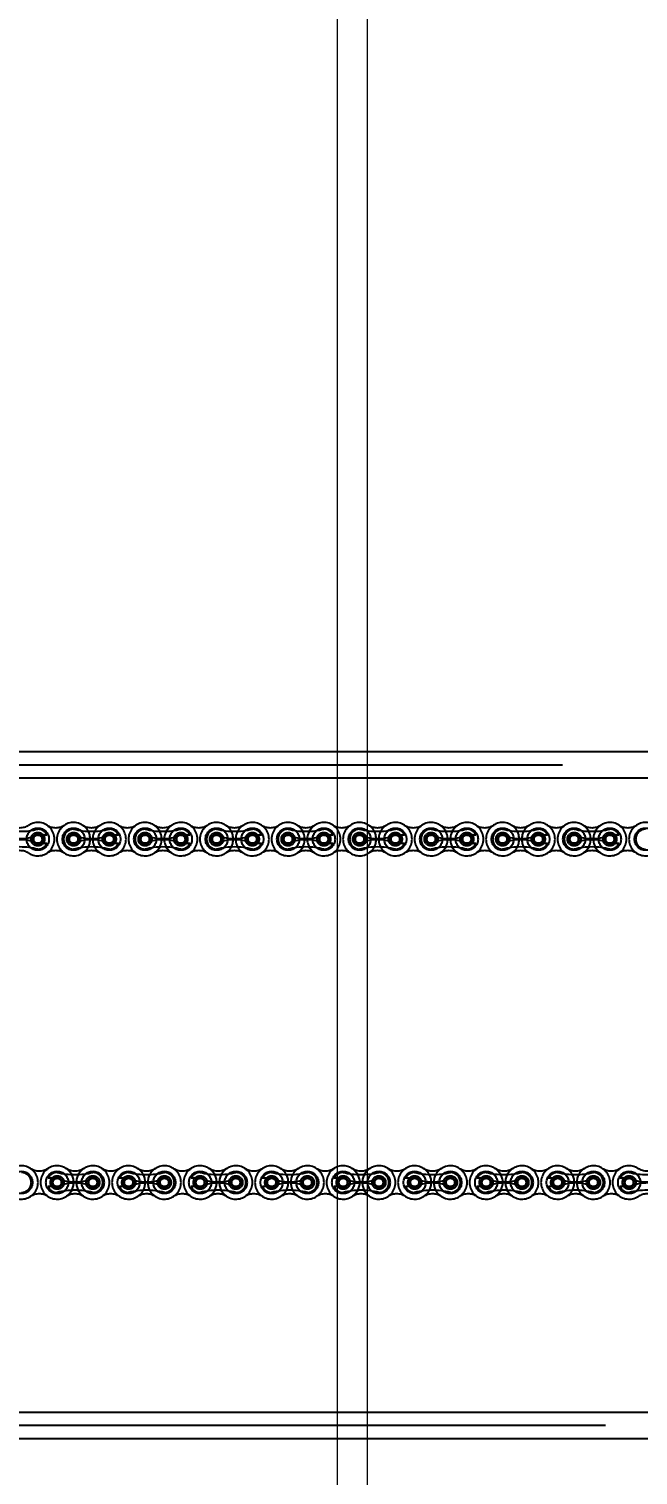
# Model space of a CAD drawing. Header units: metres. Extents: x 0 to 63075, y 0 to 44550.
# Drawn here: x 37228 to 37444, y 35009 to 35523 of the extents above; entities that cross this region are included whole.
import ezdxf

# ---------------------------------------------------------------- set-up
doc = ezdxf.new("R2010")
doc.units = ezdxf.units.M
doc.header["$LTSCALE"] = 75
doc.linetypes.add('HIDDEN2', pattern=[4.7625, 3.175, -1.5875])
for name, color, linetype in [('SDM', 7, 'Continuous'), ('SL1', 8, 'Continuous'), ('SL4', 4, 'Continuous'), ('ST1', 7, 'HIDDEN2')]:
    doc.layers.add(name, color=color, linetype=linetype)
doc.styles.add('ROMANS', font='ROMANS.SHX')
doc.dimstyles.new('75___1-75', dxfattribs={"dimscale": 75, "dimtxt": 2.5, "dimasz": 2, "dimexe": 1.5, "dimexo": 1, "dimgap": 0.5, "dimtad": 1, "dimdec": 0, "dimzin": 12, "dimtxsty": 'ROMANS', "dimcen": 0, "dimclrd": 256, "dimclre": 256, "dimclrt": 3, "dimazin": 3, "dimtfac": 1, "dimtdec": 0, "dimtmove": 0, "dimatfit": 0, "dimfxl": 1, "dimlwd": -1, "dimlwe": -1, "dimarcsym": 0})

# ---------------------------------------------------------------- blocks, each defined once
blk = doc.blocks.new('A$C9d969d0d')
at = {"layer": 'SL1', "lineweight": 0}
for p, q in [((18194.58, 8705.81), (18194.58, 1253.56)), ((18205.28, 8705.81), (18205.28, 1253.56))]:
    blk.add_line(p, q, dxfattribs=at)
blk = doc.blocks.new('*D31')
at = {"layer": 'Defpoints', "color": 0, "transparency": 16777216}
for p in [(35812.3, 35690.51), (35812.3, 35271.03), (40486.78, 35271.03)]:
    blk.add_point(p, dxfattribs=at)
at = {"layer": 'SDM', "transparency": 16777216}
for p, q in [((35812.3, 35346.03), (35812.3, 35803.01)), ((40486.78, 35346.03), (40486.78, 35803.01)), ((40336.78, 35690.51), (35962.3, 35690.51))]:
    blk.add_line(p, q, dxfattribs=at)
for points in [[(35962.3, 35715.51), (35962.3, 35665.51), (35812.3, 35690.51)], [(40336.78, 35715.51), (40336.78, 35665.51), (40486.78, 35690.51)]]:
    blk.add_solid(points, dxfattribs=at)
at = {"layer": 'SDM', "color": 3, "transparency": 16777216, "insert": (38149.54, 35821.76), "char_height": 187.5, "attachment_point": 5, "style": 'ROMANS'}
blk.add_mtext('4674', dxfattribs=at)
blk = doc.blocks.new('A$Ce03ead7b')
at = {"layer": 'SL4'}
for p, q in [((1009.76, 1725.35), (2334.74, 1725.35)), ((2334.74, 1715.82), (1009.76, 1715.82)), ((1057.26, 1490.87), (2287.24, 1490.87)), ((2287.24, 1481.35), (1057.26, 1481.35))]:
    blk.add_line(p, q, dxfattribs=at)
at = {"layer": 'ST1'}
for p, q in [((1009.76, 1720.59), (2334.74, 1720.59)), ((2334.74, 1715.82), (1009.76, 1715.82)), ((1419.78, 1695.67), (1421.91, 1695.67)), ((1445.18, 1695.67), (1447.31, 1695.67)), ((1470.58, 1695.67), (1472.71, 1695.67)), ((1495.98, 1695.67), (1498.11, 1695.67)), ((1521.38, 1695.67), (1523.51, 1695.67)), ((1546.78, 1695.67), (1548.91, 1695.67)), ((1572.18, 1695.67), (1574.31, 1695.67)), ((1597.58, 1695.67), (1599.71, 1695.67)), ((1622.98, 1695.67), (1625.11, 1695.67)), ((1419.78, 1692.71), (1421.91, 1692.71)), ((1445.18, 1692.71), (1447.31, 1692.71)), ((1470.58, 1692.71), (1472.71, 1692.71)), ((1495.98, 1692.71), (1498.11, 1692.71)), ((1521.38, 1692.71), (1523.51, 1692.71)), ((1546.78, 1692.71), (1548.91, 1692.71)), ((1572.18, 1692.71), (1574.31, 1692.71)), ((1597.58, 1692.71), (1599.71, 1692.71)), ((1622.98, 1692.71), (1625.11, 1692.71)), ((1424.42, 1573.83), (1422.3, 1573.83)), ((1424.42, 1570.88), (1422.3, 1570.88)), ((1449.82, 1573.83), (1447.7, 1573.83)), ((1449.82, 1570.88), (1447.7, 1570.88)), ((1475.22, 1573.83), (1473.1, 1573.83)), ((1475.22, 1570.88), (1473.1, 1570.88)), ((1500.62, 1573.83), (1498.5, 1573.83)), ((1500.62, 1570.88), (1498.5, 1570.88)), ((1526.02, 1573.83), (1523.9, 1573.83)), ((1526.02, 1570.88), (1523.9, 1570.88)), ((1551.42, 1573.83), (1549.3, 1573.83)), ((1551.42, 1570.88), (1549.3, 1570.88)), ((1576.82, 1573.83), (1574.7, 1573.83)), ((1576.82, 1570.88), (1574.7, 1570.88)), ((1602.22, 1573.83), (1600.1, 1573.83)), ((1602.22, 1570.88), (1600.1, 1570.88)), ((1627.62, 1573.83), (1625.5, 1573.83)), ((1627.62, 1570.88), (1625.5, 1570.88)), ((1009.76, 1490.87), (2334.74, 1490.87)), ((2334.74, 1486.11), (1009.76, 1486.11))]:
    blk.add_line(p, q, dxfattribs=at)
for centre, radius in [((1418.68, 1694.19), 3.96), ((1418.68, 1694.19), 2.4), ((1418.68, 1694.19), 1.85), ((1418.68, 1694.19), 1.48), ((1431.38, 1694.19), 3.96), ((1431.38, 1694.19), 2.4), ((1431.38, 1694.19), 1.84), ((1431.38, 1694.19), 1.48), ((1444.08, 1694.19), 3.96), ((1444.08, 1694.19), 2.4), ((1444.08, 1694.19), 1.85), ((1444.08, 1694.19), 1.48), ((1456.78, 1694.19), 3.96), ((1456.78, 1694.19), 2.4), ((1456.78, 1694.19), 1.84), ((1456.78, 1694.19), 1.48), ((1469.48, 1694.19), 3.96), ((1469.48, 1694.19), 2.4), ((1469.48, 1694.19), 1.85), ((1469.48, 1694.19), 1.48), ((1482.18, 1694.19), 3.96), ((1482.18, 1694.19), 2.4), ((1482.18, 1694.19), 1.85), ((1482.18, 1694.19), 1.48), ((1494.88, 1694.19), 3.96), ((1494.88, 1694.19), 2.4), ((1494.88, 1694.19), 1.84), ((1494.88, 1694.19), 1.48), ((1507.58, 1694.19), 3.96), ((1507.58, 1694.19), 2.4), ((1507.58, 1694.19), 1.84), ((1507.58, 1694.19), 1.48), ((1520.28, 1694.19), 3.96), ((1520.28, 1694.19), 2.4), ((1520.28, 1694.19), 1.85), ((1520.28, 1694.19), 1.48), ((1532.98, 1694.19), 3.96), ((1532.98, 1694.19), 2.4), ((1532.98, 1694.19), 1.85), ((1532.98, 1694.19), 1.48), ((1545.68, 1694.19), 3.96), ((1545.68, 1694.19), 2.4), ((1545.68, 1694.19), 1.84), ((1545.68, 1694.19), 1.48), ((1558.38, 1694.19), 3.96), ((1558.38, 1694.19), 2.4), ((1558.38, 1694.19), 1.85), ((1558.38, 1694.19), 1.48), ((1571.08, 1694.19), 3.96), ((1571.08, 1694.19), 2.4), ((1571.08, 1694.19), 1.84), ((1571.08, 1694.19), 1.48), ((1583.78, 1694.19), 3.96), ((1583.78, 1694.19), 2.4), ((1583.78, 1694.19), 1.84), ((1583.78, 1694.19), 1.48), ((1596.48, 1694.19), 3.96), ((1596.48, 1694.19), 2.4), ((1596.48, 1694.19), 1.85), ((1596.48, 1694.19), 1.48), ((1609.18, 1694.19), 3.96), ((1609.18, 1694.19), 2.4), ((1609.18, 1694.19), 1.85), ((1609.18, 1694.19), 1.48), ((1621.88, 1694.19), 3.96), ((1621.88, 1694.19), 2.4), ((1621.88, 1694.19), 1.84), ((1621.88, 1694.19), 1.48), ((1634.58, 1694.19), 3.96), ((1412.83, 1572.35), 3.96), ((1425.53, 1572.35), 3.96), ((1438.23, 1572.35), 3.96), ((1450.93, 1572.35), 3.96), ((1463.63, 1572.35), 3.96), ((1476.33, 1572.35), 3.96), ((1489.03, 1572.35), 3.96), ((1501.73, 1572.35), 3.96), ((1514.43, 1572.35), 3.96), ((1527.13, 1572.35), 3.96), ((1539.83, 1572.35), 3.96), ((1552.53, 1572.35), 3.96), ((1565.23, 1572.35), 3.96), ((1577.93, 1572.35), 3.96), ((1590.63, 1572.35), 3.96), ((1603.33, 1572.35), 3.96), ((1616.03, 1572.35), 3.96), ((1628.73, 1572.35), 3.96), ((1425.53, 1572.35), 2.4), ((1425.53, 1572.35), 1.84), ((1425.53, 1572.35), 1.48), ((1438.23, 1572.35), 2.4), ((1438.23, 1572.35), 1.85), ((1438.23, 1572.35), 1.48), ((1450.93, 1572.35), 2.4), ((1450.93, 1572.35), 1.85), ((1450.93, 1572.35), 1.48), ((1463.63, 1572.35), 2.4), ((1463.63, 1572.35), 1.84), ((1463.63, 1572.35), 1.48), ((1476.33, 1572.35), 2.4), ((1476.33, 1572.35), 1.85), ((1476.33, 1572.35), 1.48), ((1489.03, 1572.35), 2.4), ((1489.03, 1572.35), 1.84), ((1489.03, 1572.35), 1.48), ((1501.73, 1572.35), 2.4), ((1501.73, 1572.35), 1.84), ((1501.73, 1572.35), 1.48), ((1514.43, 1572.35), 2.4), ((1514.43, 1572.35), 1.85), ((1514.43, 1572.35), 1.48), ((1527.13, 1572.35), 2.4), ((1527.13, 1572.35), 1.85), ((1527.13, 1572.35), 1.48), ((1539.83, 1572.35), 2.4), ((1539.83, 1572.35), 1.84), ((1539.83, 1572.35), 1.48), ((1552.53, 1572.35), 2.4), ((1552.53, 1572.35), 1.84), ((1552.53, 1572.35), 1.48), ((1565.23, 1572.35), 2.4), ((1565.23, 1572.35), 1.85), ((1565.23, 1572.35), 1.48), ((1577.93, 1572.35), 2.4), ((1577.93, 1572.35), 1.85), ((1577.93, 1572.35), 1.48), ((1590.63, 1572.35), 2.4), ((1590.63, 1572.35), 1.84), ((1590.63, 1572.35), 1.48), ((1603.33, 1572.35), 2.4), ((1603.33, 1572.35), 1.85), ((1603.33, 1572.35), 1.48), ((1616.03, 1572.35), 2.4), ((1616.03, 1572.35), 1.85), ((1616.03, 1572.35), 1.48), ((1628.73, 1572.35), 2.4), ((1628.73, 1572.35), 1.84), ((1628.73, 1572.35), 1.48)]:
    blk.add_circle(centre, radius, dxfattribs=at)
for centre, radius, start, end in [((1412.33, 1704.18), 5.92, 237.5667, 302.4333), ((1418.68, 1694.19), 5.92, 237.5667, 122.4333), ((1425.03, 1704.18), 5.92, 237.5667, 302.4333), ((1431.38, 1694.19), 5.92, 57.5667, 302.4333), ((1437.73, 1704.18), 5.92, 237.5667, 302.4333), ((1431.38, 1694.19), 5.92, 302.4332, 57.5668), ((1444.08, 1694.19), 5.92, 122.4332, 237.5668), ((1444.08, 1694.19), 5.92, 237.5667, 122.4333), ((1450.43, 1704.18), 5.92, 237.5667, 302.4333), ((1456.78, 1694.19), 5.92, 57.5667, 302.4333), ((1463.13, 1704.18), 5.92, 237.5667, 302.4333), ((1456.78, 1694.19), 5.92, 302.4332, 57.5668), ((1469.48, 1694.19), 5.92, 122.4332, 237.5668), ((1469.48, 1694.19), 5.92, 237.5667, 122.4333), ((1475.83, 1704.18), 5.92, 237.5667, 302.4333), ((1482.18, 1694.19), 5.92, 57.5667, 302.4333), ((1488.53, 1704.18), 5.92, 237.5667, 302.4333), ((1482.18, 1694.19), 5.92, 302.4332, 57.5668), ((1494.88, 1694.19), 5.92, 122.4332, 237.5668), ((1494.88, 1694.19), 5.92, 237.5667, 122.4333), ((1501.23, 1704.18), 5.92, 237.5667, 302.4333), ((1507.58, 1694.19), 5.92, 57.5667, 302.4333), ((1513.93, 1704.18), 5.92, 237.5667, 302.4333), ((1507.58, 1694.19), 5.92, 302.4332, 57.5668), ((1520.28, 1694.19), 5.92, 122.4332, 237.5668), ((1520.28, 1694.19), 5.92, 237.5667, 122.4333), ((1526.63, 1704.18), 5.92, 237.5667, 302.4333), ((1532.98, 1694.19), 5.92, 57.5667, 302.4333), ((1539.33, 1704.18), 5.92, 237.5667, 302.4333), ((1532.98, 1694.19), 5.92, 302.4332, 57.5668), ((1545.68, 1694.19), 5.92, 122.4332, 237.5668), ((1545.68, 1694.19), 5.92, 237.5667, 122.4333), ((1552.03, 1704.18), 5.92, 237.5667, 302.4333), ((1558.38, 1694.19), 5.92, 57.5667, 302.4333), ((1564.73, 1704.18), 5.92, 237.5667, 302.4333), ((1558.38, 1694.19), 5.92, 302.4332, 57.5668), ((1571.08, 1694.19), 5.92, 122.4332, 237.5668), ((1571.08, 1694.19), 5.92, 237.5667, 122.4333), ((1577.43, 1704.18), 5.92, 237.5667, 302.4333), ((1583.78, 1694.19), 5.92, 57.5667, 302.4333), ((1590.13, 1704.18), 5.92, 237.5667, 302.4333), ((1583.78, 1694.19), 5.92, 302.4332, 57.5668), ((1596.48, 1694.19), 5.92, 122.4332, 237.5668), ((1596.48, 1694.19), 5.92, 237.5667, 122.4333), ((1602.83, 1704.18), 5.92, 237.5667, 302.4333), ((1609.18, 1694.19), 5.92, 57.5667, 302.4333), ((1615.53, 1704.18), 5.92, 237.5667, 302.4333), ((1609.18, 1694.19), 5.92, 302.4332, 57.5668), ((1621.88, 1694.19), 5.92, 122.4332, 237.5668), ((1621.88, 1694.19), 5.92, 237.5667, 122.4333), ((1628.23, 1704.18), 5.92, 237.5667, 302.4333), ((1634.58, 1694.19), 5.92, 57.5667, 302.4333), ((1412.33, 1723.29), 26.32, 256.0401, 283.9599), ((1412.33, 1710.54), 16.17, 252.993, 287.007), ((1412.33, 1677.84), 16.17, 72.993, 107.007), ((1418.68, 1694.19), 3.55, 24.5534, 90), ((1431.38, 1694.19), 3.55, 90, 270), ((1437.73, 1723.29), 26.32, 256.0401, 283.9599), ((1437.73, 1710.54), 16.17, 252.993, 287.007), ((1437.73, 1677.84), 16.17, 72.993, 107.007), ((1444.08, 1694.19), 3.55, 24.5534, 90), ((1456.78, 1694.19), 3.55, 90, 270), ((1463.13, 1723.29), 26.32, 256.0401, 283.9599), ((1463.13, 1710.54), 16.17, 252.993, 287.007), ((1463.13, 1677.84), 16.17, 72.993, 107.007), ((1469.48, 1694.19), 3.55, 24.5534, 90), ((1482.18, 1694.19), 3.55, 90, 270), ((1488.53, 1723.29), 26.32, 256.0401, 283.9599), ((1488.53, 1710.54), 16.17, 252.993, 287.007), ((1488.53, 1677.84), 16.17, 72.993, 107.007), ((1494.88, 1694.19), 3.55, 24.5534, 90), ((1507.58, 1694.19), 3.55, 90, 270), ((1513.93, 1723.29), 26.32, 256.0401, 283.9599), ((1513.93, 1710.54), 16.17, 252.993, 287.007), ((1513.93, 1677.84), 16.17, 72.993, 107.007), ((1520.28, 1694.19), 3.55, 24.5534, 90), ((1532.98, 1694.19), 3.55, 90, 270), ((1539.33, 1723.29), 26.32, 256.0401, 283.9599), ((1539.33, 1710.54), 16.17, 252.993, 287.007), ((1539.33, 1677.84), 16.17, 72.993, 107.007), ((1545.68, 1694.19), 3.55, 24.5534, 90), ((1558.38, 1694.19), 3.55, 90, 270), ((1564.73, 1723.29), 26.32, 256.0401, 283.9599), ((1564.73, 1710.54), 16.17, 252.993, 287.007), ((1564.73, 1677.84), 16.17, 72.993, 107.007), ((1571.08, 1694.19), 3.55, 24.5534, 90), ((1583.78, 1694.19), 3.55, 90, 270), ((1590.13, 1723.29), 26.32, 256.0401, 283.9599), ((1590.13, 1710.54), 16.17, 252.993, 287.007), ((1590.13, 1677.84), 16.17, 72.993, 107.007), ((1596.48, 1694.19), 3.55, 24.5534, 90), ((1609.18, 1694.19), 3.55, 90, 270), ((1615.53, 1723.29), 26.32, 256.0401, 283.9599), ((1615.53, 1710.54), 16.17, 252.993, 287.007), ((1615.53, 1677.84), 16.17, 72.993, 107.007), ((1621.88, 1694.19), 3.55, 24.5534, 90), ((1634.58, 1694.19), 3.55, 90, 270), ((1412.33, 1665.09), 26.32, 76.0401, 103.9599), ((1412.33, 1684.2), 5.92, 57.5667, 122.4333), ((1418.68, 1694.19), 3.55, 270, 335.4466), ((1425.03, 1684.2), 5.92, 57.5667, 122.4333), ((1437.73, 1665.09), 26.32, 76.0401, 103.9599), ((1437.73, 1684.2), 5.92, 57.5667, 122.4333), ((1444.08, 1694.19), 3.55, 270, 335.4466), ((1450.43, 1684.2), 5.92, 57.5667, 122.4333), ((1463.13, 1665.09), 26.32, 76.0401, 103.9599), ((1463.13, 1684.2), 5.92, 57.5667, 122.4333), ((1469.48, 1694.19), 3.55, 270, 335.4466), ((1475.83, 1684.2), 5.92, 57.5667, 122.4333), ((1488.53, 1665.09), 26.32, 76.0401, 103.9599), ((1488.53, 1684.2), 5.92, 57.5667, 122.4333), ((1494.88, 1694.19), 3.55, 270, 335.4466), ((1501.23, 1684.2), 5.92, 57.5667, 122.4333), ((1513.93, 1665.09), 26.32, 76.0401, 103.9599), ((1513.93, 1684.2), 5.92, 57.5667, 122.4333), ((1520.28, 1694.19), 3.55, 270, 335.4466), ((1526.63, 1684.2), 5.92, 57.5667, 122.4333), ((1539.33, 1665.09), 26.32, 76.0401, 103.9599), ((1539.33, 1684.2), 5.92, 57.5667, 122.4333), ((1545.68, 1694.19), 3.55, 270, 335.4466), ((1552.03, 1684.2), 5.92, 57.5667, 122.4333), ((1564.73, 1665.09), 26.32, 76.0401, 103.9599), ((1564.73, 1684.2), 5.92, 57.5667, 122.4333), ((1571.08, 1694.19), 3.55, 270, 335.4466), ((1577.43, 1684.2), 5.92, 57.5667, 122.4333), ((1590.13, 1665.09), 26.32, 76.0401, 103.9599), ((1590.13, 1684.2), 5.92, 57.5667, 122.4333), ((1596.48, 1694.19), 3.55, 270, 335.4466), ((1602.83, 1684.2), 5.92, 57.5667, 122.4333), ((1615.53, 1665.09), 26.32, 76.0401, 103.9599), ((1615.53, 1684.2), 5.92, 57.5667, 122.4333), ((1621.88, 1694.19), 3.55, 270, 335.4466), ((1628.23, 1684.2), 5.92, 57.5667, 122.4333), ((1412.83, 1572.35), 5.92, 237.5667, 122.4333), ((1412.83, 1572.35), 3.55, 270, 90), ((1419.18, 1582.35), 5.92, 237.5667, 302.4333), ((1425.53, 1572.35), 5.92, 57.5667, 302.4333), ((1425.53, 1572.35), 3.55, 90, 155.4466), ((1431.88, 1601.45), 26.32, 256.0401, 283.9599), ((1431.88, 1582.35), 5.92, 237.5667, 302.4333), ((1425.53, 1572.35), 5.92, 302.4332, 57.5668), ((1438.23, 1572.35), 5.92, 122.4332, 237.5668), ((1438.23, 1572.35), 5.92, 237.5667, 122.4333), ((1438.23, 1572.35), 3.55, 270, 90), ((1444.58, 1582.35), 5.92, 237.5667, 302.4333), ((1450.93, 1572.35), 5.92, 57.5667, 302.4333), ((1450.93, 1572.35), 3.55, 90, 155.4466), ((1457.28, 1601.45), 26.32, 256.0401, 283.9599), ((1457.28, 1582.35), 5.92, 237.5667, 302.4333), ((1450.93, 1572.35), 5.92, 302.4332, 57.5668), ((1463.63, 1572.35), 5.92, 122.4332, 237.5668), ((1463.63, 1572.35), 5.92, 237.5667, 122.4333), ((1463.63, 1572.35), 3.55, 270, 90), ((1469.98, 1582.35), 5.92, 237.5667, 302.4333), ((1476.33, 1572.35), 5.92, 57.5667, 302.4333), ((1476.33, 1572.35), 3.55, 90, 155.4466), ((1482.68, 1601.45), 26.32, 256.0401, 283.9599), ((1482.68, 1582.35), 5.92, 237.5667, 302.4333), ((1476.33, 1572.35), 5.92, 302.4332, 57.5668), ((1489.03, 1572.35), 5.92, 122.4332, 237.5668), ((1489.03, 1572.35), 5.92, 237.5667, 122.4333), ((1489.03, 1572.35), 3.55, 270, 90), ((1495.38, 1582.35), 5.92, 237.5667, 302.4333), ((1501.73, 1572.35), 5.92, 57.5667, 302.4333), ((1501.73, 1572.35), 3.55, 90, 155.4466), ((1508.08, 1601.45), 26.32, 256.0401, 283.9599), ((1508.08, 1582.35), 5.92, 237.5667, 302.4333), ((1501.73, 1572.35), 5.92, 302.4332, 57.5668), ((1514.43, 1572.35), 5.92, 122.4332, 237.5668), ((1514.43, 1572.35), 5.92, 237.5667, 122.4333), ((1514.43, 1572.35), 3.55, 270, 90), ((1520.78, 1582.35), 5.92, 237.5667, 302.4333), ((1527.13, 1572.35), 5.92, 57.5667, 302.4333), ((1527.13, 1572.35), 3.55, 90, 155.4466), ((1533.48, 1601.45), 26.32, 256.0401, 283.9599), ((1533.48, 1582.35), 5.92, 237.5667, 302.4333), ((1527.13, 1572.35), 5.92, 302.4332, 57.5668), ((1539.83, 1572.35), 5.92, 122.4332, 237.5668), ((1539.83, 1572.35), 5.92, 237.5667, 122.4333), ((1539.83, 1572.35), 3.55, 270, 90), ((1546.18, 1582.35), 5.92, 237.5667, 302.4333), ((1552.53, 1572.35), 5.92, 57.5667, 302.4333), ((1552.53, 1572.35), 3.55, 90, 155.4466), ((1558.88, 1601.45), 26.32, 256.0401, 283.9599), ((1558.88, 1582.35), 5.92, 237.5667, 302.4333), ((1552.53, 1572.35), 5.92, 302.4332, 57.5668), ((1565.23, 1572.35), 5.92, 122.4332, 237.5668), ((1565.23, 1572.35), 5.92, 237.5667, 122.4333), ((1565.23, 1572.35), 3.55, 270, 90), ((1571.58, 1582.35), 5.92, 237.5667, 302.4333), ((1577.93, 1572.35), 5.92, 57.5667, 302.4333), ((1577.93, 1572.35), 3.55, 90, 155.4466), ((1584.28, 1601.45), 26.32, 256.0401, 283.9599), ((1584.28, 1582.35), 5.92, 237.5667, 302.4333), ((1577.93, 1572.35), 5.92, 302.4332, 57.5668), ((1590.63, 1572.35), 5.92, 122.4332, 237.5668), ((1590.63, 1572.35), 5.92, 237.5667, 122.4333), ((1590.63, 1572.35), 3.55, 270, 90), ((1596.98, 1582.35), 5.92, 237.5667, 302.4333), ((1603.33, 1572.35), 5.92, 57.5667, 302.4333), ((1603.33, 1572.35), 3.55, 90, 155.4466), ((1609.68, 1601.45), 26.32, 256.0401, 283.9599), ((1609.68, 1582.35), 5.92, 237.5667, 302.4333), ((1603.33, 1572.35), 5.92, 302.4332, 57.5668), ((1616.03, 1572.35), 5.92, 122.4332, 237.5668), ((1616.03, 1572.35), 5.92, 237.5667, 122.4333), ((1616.03, 1572.35), 3.55, 270, 90), ((1622.38, 1582.35), 5.92, 237.5667, 302.4333), ((1628.73, 1572.35), 5.92, 57.5667, 302.4333), ((1628.73, 1572.35), 3.55, 90, 155.4466), ((1635.08, 1601.45), 26.32, 256.0401, 283.9599), ((1635.08, 1582.35), 5.92, 237.5667, 302.4333), ((1425.53, 1572.35), 3.55, 204.5534, 270), ((1431.88, 1588.71), 16.17, 252.993, 287.007), ((1431.88, 1556), 16.17, 72.993, 107.007), ((1450.93, 1572.35), 3.55, 204.5534, 270), ((1457.28, 1588.71), 16.17, 252.993, 287.007), ((1457.28, 1556), 16.17, 72.993, 107.007), ((1476.33, 1572.35), 3.55, 204.5534, 270), ((1482.68, 1588.71), 16.17, 252.993, 287.007), ((1482.68, 1556), 16.17, 72.993, 107.007), ((1501.73, 1572.35), 3.55, 204.5534, 270), ((1508.08, 1588.71), 16.17, 252.993, 287.007), ((1508.08, 1556), 16.17, 72.993, 107.007), ((1527.13, 1572.35), 3.55, 204.5534, 270), ((1533.48, 1588.71), 16.17, 252.993, 287.007), ((1533.48, 1556), 16.17, 72.993, 107.007), ((1552.53, 1572.35), 3.55, 204.5534, 270), ((1558.88, 1588.71), 16.17, 252.993, 287.007), ((1558.88, 1556), 16.17, 72.993, 107.007), ((1577.93, 1572.35), 3.55, 204.5534, 270), ((1584.28, 1588.71), 16.17, 252.993, 287.007), ((1584.28, 1556), 16.17, 72.993, 107.007), ((1603.33, 1572.35), 3.55, 204.5534, 270), ((1609.68, 1588.71), 16.17, 252.993, 287.007), ((1609.68, 1556), 16.17, 72.993, 107.007), ((1628.73, 1572.35), 3.55, 204.5534, 270), ((1635.08, 1588.71), 16.17, 252.993, 287.007), ((1635.08, 1556), 16.17, 72.993, 107.007), ((1419.18, 1562.36), 5.92, 57.5667, 122.4333), ((1431.88, 1543.26), 26.32, 76.0401, 103.9599), ((1431.88, 1562.36), 5.92, 57.5667, 122.4333), ((1444.58, 1562.36), 5.92, 57.5667, 122.4333), ((1457.28, 1543.26), 26.32, 76.0401, 103.9599), ((1457.28, 1562.36), 5.92, 57.5667, 122.4333), ((1469.98, 1562.36), 5.92, 57.5667, 122.4333), ((1482.68, 1543.26), 26.32, 76.0401, 103.9599), ((1482.68, 1562.36), 5.92, 57.5667, 122.4333), ((1495.38, 1562.36), 5.92, 57.5667, 122.4333), ((1508.08, 1543.26), 26.32, 76.0401, 103.9599), ((1508.08, 1562.36), 5.92, 57.5667, 122.4333), ((1520.78, 1562.36), 5.92, 57.5667, 122.4333), ((1533.48, 1543.26), 26.32, 76.0401, 103.9599), ((1533.48, 1562.36), 5.92, 57.5667, 122.4333), ((1546.18, 1562.36), 5.92, 57.5667, 122.4333), ((1558.88, 1543.26), 26.32, 76.0401, 103.9599), ((1558.88, 1562.36), 5.92, 57.5667, 122.4333), ((1571.58, 1562.36), 5.92, 57.5667, 122.4333), ((1584.28, 1543.26), 26.32, 76.0401, 103.9599), ((1584.28, 1562.36), 5.92, 57.5667, 122.4333), ((1596.98, 1562.36), 5.92, 57.5667, 122.4333), ((1609.68, 1543.26), 26.32, 76.0401, 103.9599), ((1609.68, 1562.36), 5.92, 57.5667, 122.4333), ((1622.38, 1562.36), 5.92, 57.5667, 122.4333), ((1635.08, 1543.26), 26.32, 76.0401, 103.9599), ((1635.08, 1562.36), 5.92, 57.5667, 122.4333)]:
    blk.add_arc(centre, radius, start, end, dxfattribs=at)

msp = doc.modelspace()

# ---------------------------------------------------------------- block references
at = {"layer": 'SDM'}
for name, p in [('A$C9d969d0d', (19142.73, 28697.64)), ('A$Ce03ead7b', (35812.3, 33540.91))]:
    msp.add_blockref(name, p, dxfattribs=at)

# ---------------------------------------------------------------- dimensions: what is measured, and where the dimension line sits
dim = msp.add_linear_dim(base=(35812.3, 35690.51), p1=(40486.78, 35271.03), p2=(35812.3, 35271.03), dimstyle='75___1-75', override={"dimtmove": 1}, dxfattribs=at)
dim.commit()
dim.dimension.update_dxf_attribs({"geometry": '*D31', "text_midpoint": (38149.54, 35821.76)})

doc.saveas('drawing.dxf')
